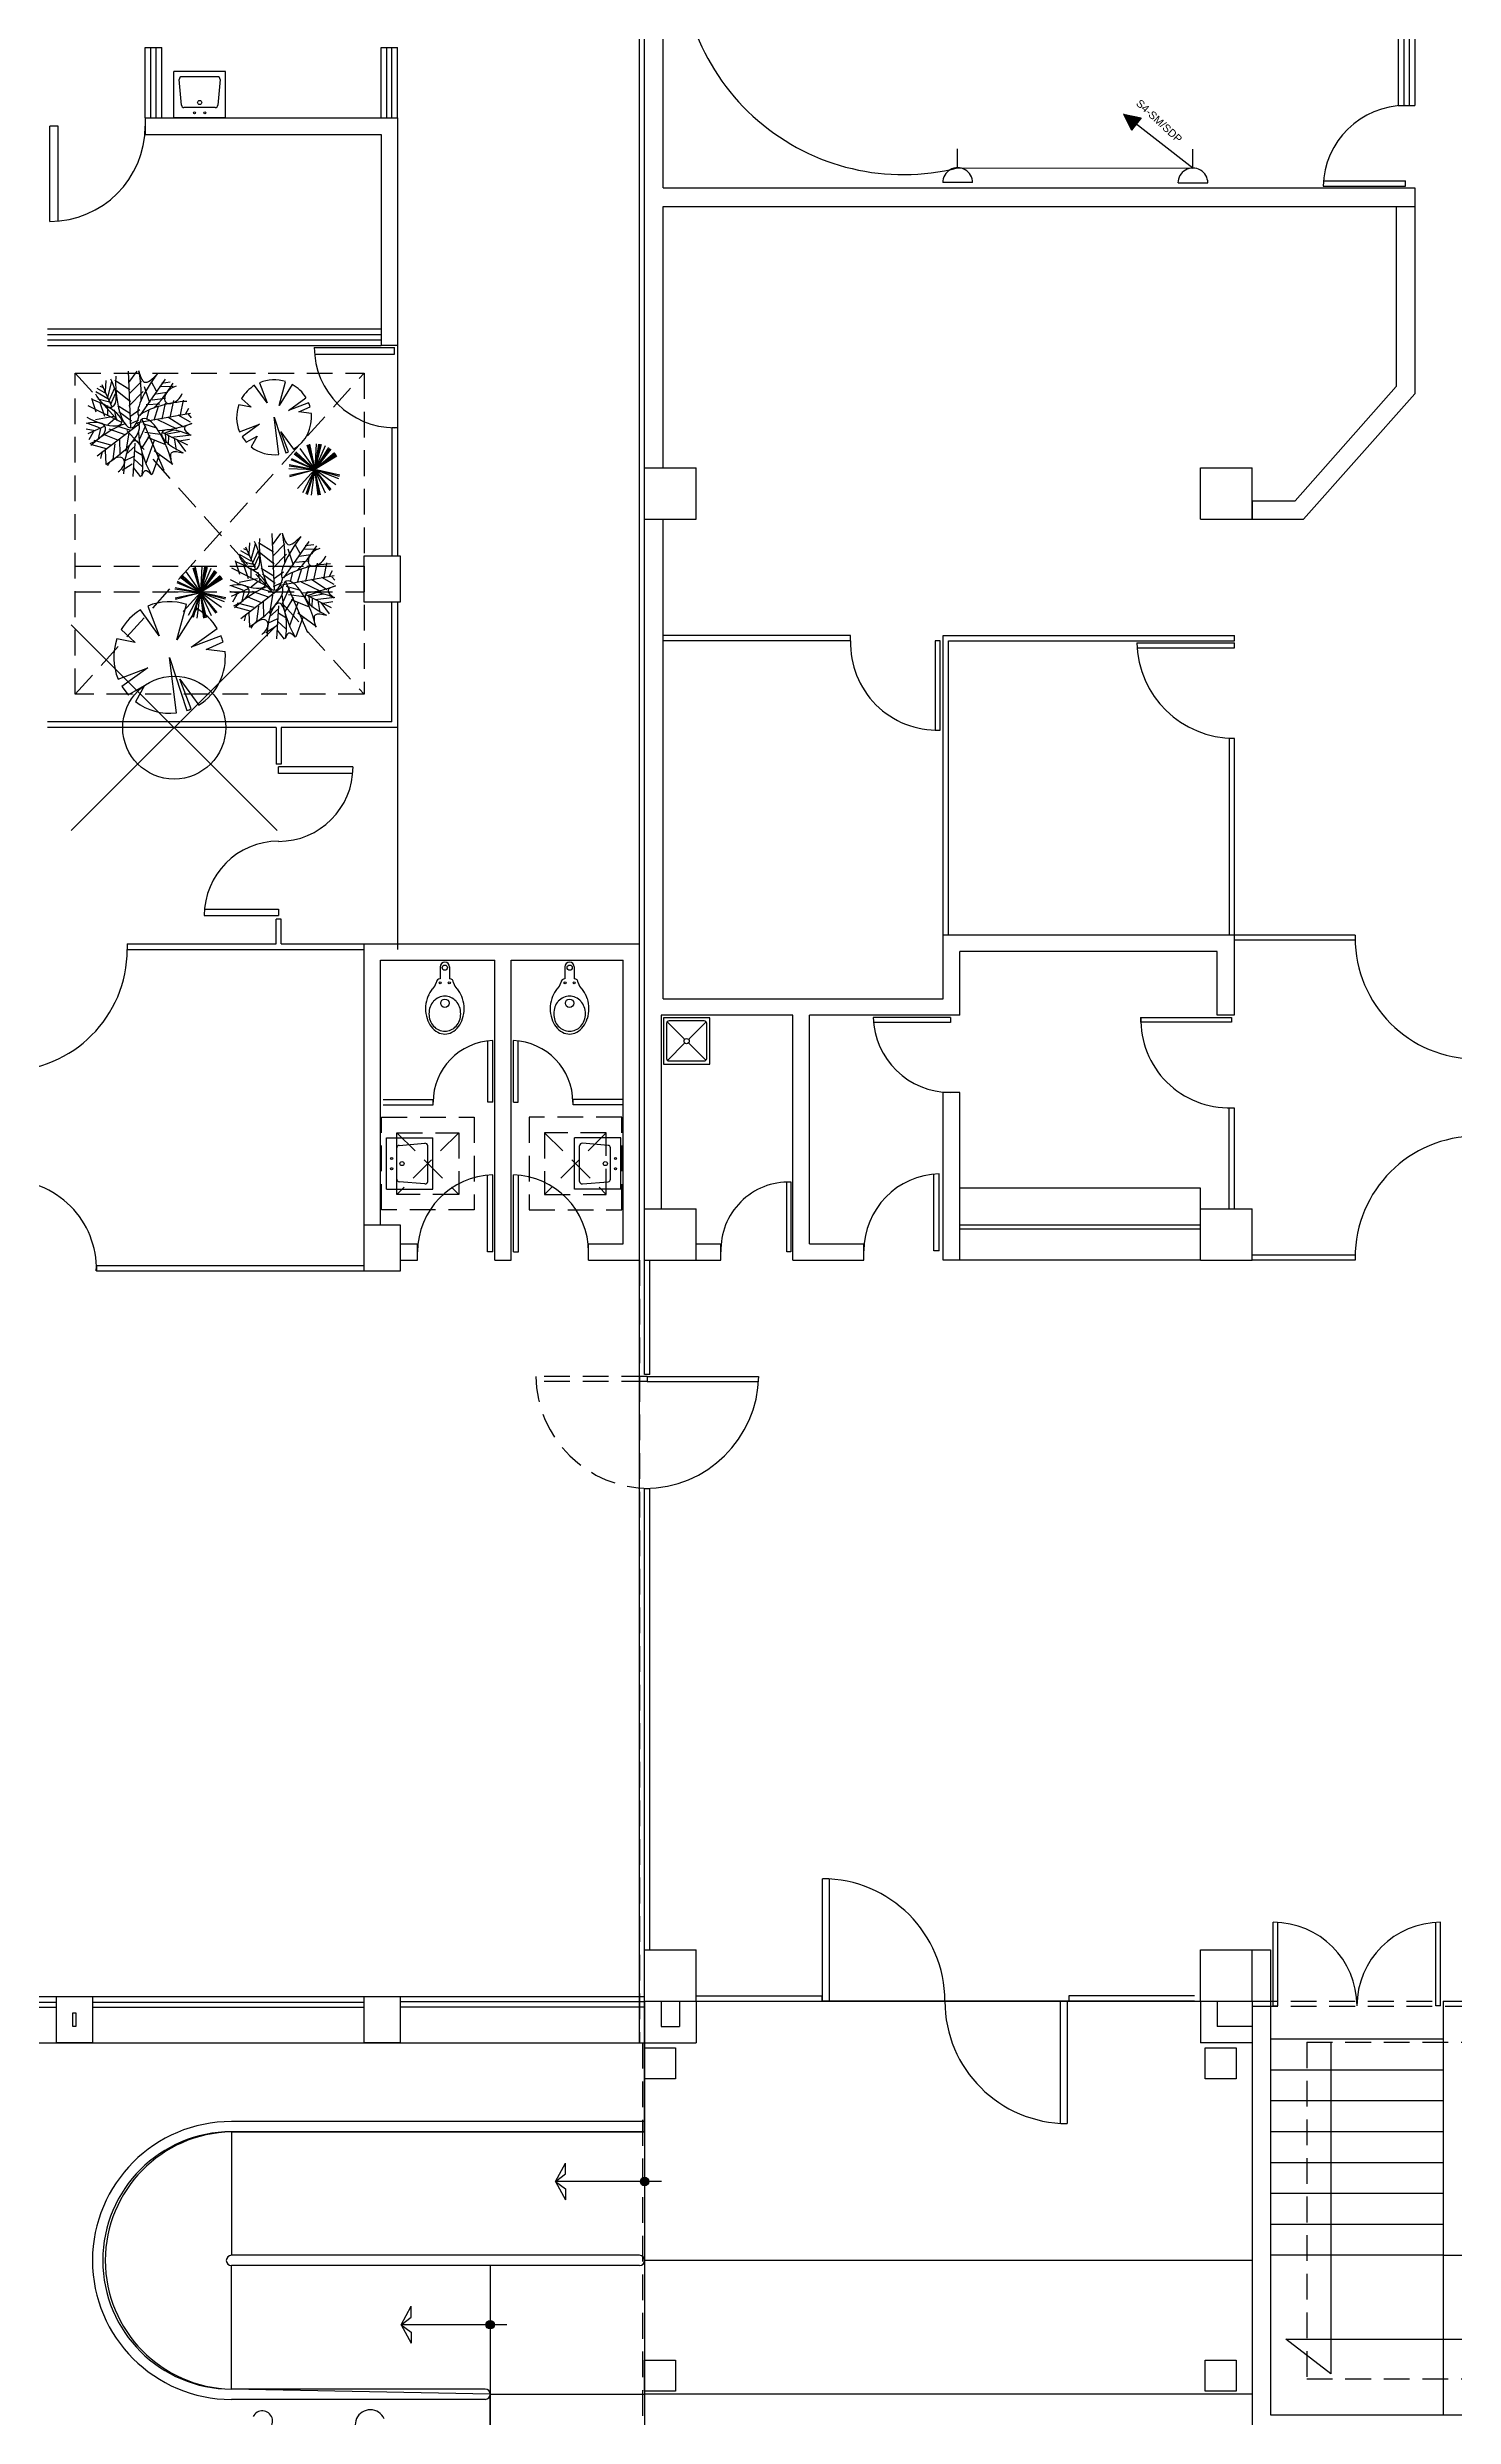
# Model space of a CAD drawing. Extents: x 0 to 130, y 0 to 88.
# Drawn here: x 75.72 to 89.37, y 12.21 to 35.23 of the extents above; entities that cross this region are included whole.
import ezdxf

# ---------------------------------------------------------------- set-up
doc = ezdxf.new("R2010")
doc.units = 0
doc.header["$MEASUREMENT"] = 0
doc.header["$PDMODE"] = 35
doc.linetypes.add('HIDDEN', pattern=[0.375, 0.25, -0.125])
doc.layers.get('0').update_dxf_attribs({"color": 2, "linetype": 'CONTINUOUS'})
for name, color, linetype in [('COL', 6, 'CONTINUOUS'), ('DOOR', 2, 'CONTINUOUS'), ('DOORS', 7, 'CONTINUOUS'), ('garden', 1, 'CONTINUOUS'), ('MUEBLES', 1, 'CONTINUOUS'), ('OEX', 15, 'CONTINUOUS'), ('PROY', 1, 'HIDDEN'), ('PUER', 2, 'CONTINUOUS'), ('PUERTAS', 2, 'CONTINUOUS'), ('SANITARIOS', 1, 'CONTINUOUS'), ('sockets', 2, 'CONTINUOUS'), ('WALLS', 5, 'CONTINUOUS'), ('wiring design', 2, 'CONTINUOUS')]:
    doc.layers.add(name, color=color, linetype=linetype)
doc.styles.add('CITB', font='arial.ttf')

msp = doc.modelspace()

# ---------------------------------------------------------------- hatches: boundary and pattern name
h = msp.add_hatch(color=253)
edge = h.paths.add_edge_path()
edge.add_arc((81.516, 14.496), 0.0412, 0, 360)
h = msp.add_hatch(color=253)
edge = h.paths.add_edge_path()
edge.add_arc((80.016, 13.104), 0.0412, 0, 360)
at = {"layer": 'wiring design'}
h = msp.add_hatch(color=2, dxfattribs=at)
h.dxf.hatch_style = 1
h.paths.add_polyline_path([(86.291, 34.489), (86.339, 34.55), (86.167, 34.586)])
h.paths.add_polyline_path([(86.291, 34.489), (86.167, 34.586), (86.244, 34.428)])

# ---------------------------------------------------------------- linework, layer by layer
at = {"color": 253, "linetype": 'HIDDEN'}
for p, q in [((75.986, 30.193), (78.791, 30.193)), ((75.986, 29.943), (78.791, 29.943)), ((78.96, 24.837), (79.86, 24.837)), ((78.96, 23.937), (78.96, 24.837)), ((79.11, 24.687), (79.71, 24.087)), ((79.71, 24.687), (79.11, 24.087)), ((79.11, 24.687), (79.71, 24.687)), ((79.11, 24.087), (79.11, 24.687)), ((79.71, 24.687), (79.71, 24.087)), ((79.86, 24.837), (79.86, 23.937)), ((81.294, 24.837), (80.394, 24.837)), ((80.394, 24.837), (80.394, 23.937)), ((80.544, 24.687), (81.144, 24.087)), ((81.144, 24.687), (80.544, 24.087)), ((81.144, 24.687), (80.544, 24.687)), ((80.544, 24.687), (80.544, 24.087)), ((81.144, 24.087), (81.144, 24.687)), ((81.294, 23.937), (81.294, 24.837)), ((79.71, 24.087), (79.11, 24.087)), ((80.544, 24.087), (81.144, 24.087)), ((79.86, 23.937), (78.96, 23.937)), ((80.394, 23.937), (81.294, 23.937)), ((81.496, 15.843), (81.496, 12.067))]:
    msp.add_line(p, q, dxfattribs=at)
at = {"color": 253}
for p, q in [((79.116, 28.623), (79.116, 26.468)), ((89.273, 15.878), (87.596, 15.878)), ((88.18, 15.848), (88.18, 12.627)), ((89.273, 15.578), (87.596, 15.578)), ((89.273, 15.278), (87.596, 15.278)), ((89.273, 14.978), (87.596, 14.978)), ((80.65, 14.496), (80.749, 14.675)), ((80.65, 14.496), (80.749, 14.569)), ((80.749, 14.569), (80.749, 14.675)), ((89.273, 14.678), (87.596, 14.678)), ((81.679, 14.496), (80.65, 14.496)), ((80.65, 14.496), (80.749, 14.317)), ((80.65, 14.496), (80.749, 14.423)), ((80.749, 14.423), (80.749, 14.317)), ((89.273, 14.378), (87.596, 14.378)), ((89.273, 14.078), (87.596, 14.078)), ((89.273, 13.778), (87.596, 13.778)), ((89.273, 13.778), (89.273, 12.228)), ((89.273, 13.778), (89.273, 12.228)), ((79.15, 13.104), (79.249, 13.283)), ((79.15, 13.104), (79.249, 13.177)), ((79.249, 13.177), (79.249, 13.283)), ((80.179, 13.104), (79.15, 13.104)), ((79.15, 13.104), (79.249, 13.031)), ((79.15, 13.104), (79.249, 12.925)), ((79.249, 13.031), (79.249, 12.925)), ((87.745, 12.964), (91.772, 12.964)), ((88.18, 12.627), (87.745, 12.964))]:
    msp.add_line(p, q, dxfattribs=at)
for centre in [(81.516, 14.496), (80.016, 13.104)]:
    msp.add_circle(centre, 0.0412, dxfattribs=at)
at = {"color": 253, "linetype": 'ByBlock'}
for centre, radius, start, end in [((77.803, 12.166), 0.1, 312.6183, 153.8151), ((78.851, 12.132), 0.145, 22.6835, 222.6277)]:
    msp.add_arc(centre, radius, start, end, dxfattribs=at)
at = {"layer": 'COL', "color": 253}
for p, q in [((81.516, 31.148), (82.016, 31.148)), ((81.516, 30.648), (81.516, 31.148)), ((82.016, 30.648), (82.016, 31.148)), ((86.916, 30.648), (86.916, 31.148)), ((86.916, 31.148), (87.416, 31.148)), ((87.416, 30.648), (87.416, 31.148)), ((81.516, 30.648), (82.016, 30.648)), ((86.916, 30.648), (87.416, 30.648)), ((78.791, 29.843), (78.791, 30.293)), ((78.791, 30.293), (79.141, 30.293)), ((79.141, 30.293), (79.141, 29.843)), ((79.141, 29.843), (78.791, 29.843)), ((81.516, 23.948), (82.016, 23.948)), ((81.516, 23.448), (81.516, 23.948)), ((82.016, 23.448), (82.016, 23.948)), ((86.916, 23.448), (86.916, 23.948)), ((86.916, 23.948), (87.416, 23.948)), ((87.416, 23.448), (87.416, 23.948)), ((78.791, 23.343), (78.791, 23.793)), ((78.791, 23.793), (79.141, 23.793)), ((79.141, 23.793), (79.141, 23.343)), ((79.141, 23.343), (78.791, 23.343)), ((81.516, 23.448), (82.016, 23.448)), ((86.916, 23.448), (87.416, 23.448)), ((81.516, 16.248), (81.516, 16.748)), ((81.516, 16.748), (82.016, 16.748)), ((81.516, 16.248), (81.516, 16.748)), ((82.016, 16.248), (82.016, 16.748)), ((86.916, 16.748), (87.416, 16.748)), ((86.916, 16.248), (86.916, 16.748)), ((87.416, 16.248), (87.416, 16.748)), ((78.791, 15.843), (78.791, 16.293)), ((78.791, 16.293), (79.141, 16.293)), ((79.141, 16.293), (79.141, 15.843)), ((81.516, 16.248), (82.016, 16.248)), ((86.916, 16.248), (87.416, 16.248)), ((79.141, 15.843), (78.791, 15.843)), ((81.516, 15.793), (81.816, 15.793)), ((81.516, 15.493), (81.516, 15.793)), ((81.816, 15.793), (81.816, 15.493)), ((86.961, 15.793), (87.261, 15.793)), ((86.961, 15.493), (86.961, 15.793)), ((87.261, 15.793), (87.261, 15.493)), ((81.816, 15.493), (81.516, 15.493)), ((87.261, 15.493), (86.961, 15.493)), ((81.516, 12.758), (81.816, 12.758)), ((81.516, 12.458), (81.516, 12.758)), ((81.816, 12.758), (81.816, 12.458)), ((86.961, 12.758), (87.261, 12.758)), ((86.961, 12.458), (86.961, 12.758)), ((87.261, 12.758), (87.261, 12.458)), ((81.816, 12.458), (81.516, 12.458)), ((87.261, 12.458), (86.961, 12.458))]:
    msp.add_line(p, q, dxfattribs=at)
at = {"layer": 'DOOR', "color": 253}
for p, q in [((81.466, 15.843), (81.466, 45.498)), ((88.836, 35.468), (88.836, 34.668)), ((88.891, 35.468), (88.891, 34.668)), ((88.941, 35.468), (88.941, 34.668)), ((88.996, 35.468), (88.996, 34.668)), ((76.666, 35.233), (76.826, 35.233)), ((76.666, 34.548), (76.666, 35.233)), ((76.721, 34.548), (76.721, 35.233)), ((76.771, 34.548), (76.771, 35.233)), ((76.826, 34.548), (76.826, 35.233)), ((78.956, 35.233), (79.116, 35.233)), ((78.956, 34.548), (78.956, 35.233)), ((79.011, 34.548), (79.011, 35.233)), ((79.061, 34.548), (79.061, 35.233)), ((79.116, 34.548), (79.116, 35.233)), ((88.836, 34.668), (88.996, 34.668)), ((88.106, 33.886), (88.906, 33.886)), ((88.108, 33.936), (88.906, 33.936)), ((88.906, 33.886), (88.906, 33.936)), ((75.716, 32.498), (78.956, 32.498)), ((75.716, 32.443), (78.956, 32.443)), ((75.716, 32.393), (78.956, 32.393)), ((75.716, 32.338), (78.956, 32.338)), ((79.061, 31.538), (79.061, 30.293)), ((79.116, 31.538), (79.061, 31.538)), ((79.116, 31.538), (79.116, 30.293)), ((79.061, 28.678), (79.061, 29.843)), ((79.116, 29.843), (79.116, 28.623)), ((83.516, 29.518), (81.696, 29.518)), ((83.516, 29.468), (83.516, 29.518)), ((84.416, 26.608), (84.416, 29.518)), ((84.416, 29.518), (87.246, 29.518)), ((87.246, 29.468), (87.246, 29.518)), ((83.516, 29.468), (81.696, 29.468)), ((84.466, 29.468), (87.246, 29.468)), ((84.466, 26.608), (84.466, 29.468)), ((86.296, 29.448), (87.246, 29.448)), ((86.298, 29.398), (87.246, 29.398)), ((87.246, 29.398), (87.246, 29.448)), ((79.061, 28.678), (75.716, 28.678)), ((77.936, 28.623), (75.716, 28.623)), ((77.936, 28.623), (77.936, 28.268)), ((79.116, 28.623), (77.986, 28.623)), ((77.986, 28.623), (77.986, 28.268)), ((87.246, 28.518), (87.196, 28.518)), ((87.196, 26.608), (87.196, 28.518)), ((87.246, 26.608), (87.246, 28.518)), ((77.986, 28.268), (77.936, 28.268)), ((77.986, 26.763), (77.936, 26.763)), ((77.936, 26.523), (77.936, 26.763)), ((77.986, 26.523), (77.986, 26.763)), ((76.491, 26.523), (77.936, 26.523)), ((76.491, 26.523), (76.491, 26.468)), ((77.986, 26.523), (78.791, 26.523)), ((88.416, 26.608), (87.246, 26.608)), ((88.416, 26.558), (87.246, 26.558)), ((88.416, 26.608), (88.416, 26.558)), ((76.491, 26.468), (78.791, 26.468)), ((84.486, 25.808), (83.736, 25.808)), ((84.486, 25.808), (84.486, 25.758)), ((79.992, 24.983), (79.992, 25.579)), ((80.041, 24.983), (80.041, 25.583)), ((80.241, 24.983), (80.241, 25.583)), ((80.289, 24.983), (80.289, 25.579)), ((84.486, 25.758), (83.739, 25.758)), ((78.976, 25.008), (79.461, 25.008)), ((78.976, 24.958), (79.461, 24.958)), ((79.461, 24.958), (79.461, 25.008)), ((80.041, 24.983), (79.992, 24.983)), ((80.241, 24.983), (80.289, 24.983)), ((81.306, 25.008), (80.821, 25.008)), ((80.821, 24.958), (80.821, 25.008)), ((81.306, 24.958), (80.821, 24.958)), ((87.191, 24.928), (87.241, 24.928)), ((87.191, 24.928), (87.191, 23.948)), ((87.241, 24.928), (87.241, 23.948)), ((79.991, 23.528), (79.991, 24.275)), ((80.041, 23.528), (80.041, 24.278)), ((80.241, 23.528), (80.241, 24.278)), ((80.241, 23.528), (80.241, 24.278)), ((80.291, 23.528), (80.291, 24.275)), ((80.291, 23.528), (80.291, 24.275)), ((84.326, 23.538), (84.326, 24.285)), ((84.376, 23.538), (84.376, 24.288)), ((86.916, 23.788), (84.576, 23.788)), ((86.916, 23.748), (84.576, 23.748)), ((80.041, 23.528), (79.991, 23.528)), ((80.241, 23.528), (80.291, 23.528)), ((80.241, 23.528), (80.291, 23.528)), ((84.376, 23.538), (84.326, 23.538)), ((88.416, 23.498), (87.416, 23.498)), ((88.416, 23.498), (88.416, 23.448)), ((76.191, 23.398), (78.791, 23.398)), ((76.191, 23.398), (76.191, 23.343)), ((78.791, 23.343), (76.191, 23.343)), ((81.516, 22.338), (81.516, 23.448)), ((81.566, 22.338), (81.566, 23.448)), ((81.566, 22.338), (81.566, 23.448)), ((88.416, 23.448), (87.416, 23.448)), ((81.516, 22.338), (81.516, 23.07)), ((81.516, 22.338), (81.516, 23.058)), ((81.566, 22.338), (81.566, 23.07)), ((81.566, 22.338), (81.566, 23.07)), ((81.566, 22.338), (81.516, 22.338)), ((81.541, 22.318), (82.623, 22.318)), ((81.541, 22.318), (81.541, 22.268)), ((81.541, 22.268), (82.621, 22.268)), ((81.516, 17.148), (81.516, 21.231)), ((81.516, 19.018), (81.516, 21.231)), ((81.516, 17.148), (81.516, 21.231)), ((81.516, 21.231), (81.566, 21.231)), ((81.516, 16.748), (81.516, 21.219)), ((81.516, 16.748), (81.516, 21.219)), ((81.566, 17.148), (81.566, 21.231)), ((81.566, 19.018), (81.566, 21.231)), ((81.566, 17.148), (81.566, 21.231)), ((81.566, 16.748), (81.566, 21.219)), ((81.566, 16.748), (81.566, 21.219)), ((83.243, 16.248), (83.243, 17.437)), ((83.31, 16.248), (83.31, 17.437)), ((73.141, 16.293), (75.803, 16.293)), ((73.141, 16.238), (75.803, 16.238)), ((73.141, 16.188), (75.803, 16.188)), ((76.153, 16.293), (78.791, 16.293)), ((76.153, 16.238), (78.791, 16.238)), ((76.153, 16.188), (78.791, 16.188)), ((79.141, 16.293), (81.516, 16.293)), ((79.141, 16.243), (81.516, 16.243)), ((79.141, 16.193), (81.516, 16.193)), ((81.516, 14.978), (81.516, 16.248)), ((81.516, 16.248), (87.416, 16.248)), ((82.016, 16.298), (83.236, 16.298)), ((82.016, 16.248), (83.236, 16.248)), ((83.236, 16.298), (83.236, 16.248)), ((85.636, 16.248), (83.236, 16.248)), ((83.243, 16.248), (83.31, 16.248)), ((83.243, 16.248), (83.31, 16.248)), ((83.31, 16.248), (83.243, 16.248)), ((85.553, 16.248), (85.553, 15.06)), ((85.621, 16.248), (85.553, 16.248)), ((85.621, 16.248), (85.621, 15.06)), ((85.636, 16.298), (85.636, 16.248)), ((86.856, 16.298), (85.636, 16.298)), ((86.856, 16.248), (85.636, 16.248)), ((87.416, 16.248), (87.416, 12.048)), ((57.966, 15.843), (81.466, 15.843)), ((73.141, 15.843), (75.803, 15.843)), ((76.153, 15.843), (78.791, 15.843)), ((79.141, 15.843), (81.516, 15.843)), ((81.516, 15.843), (81.516, 10.078)), ((81.516, 15.078), (77.503, 15.078)), ((81.516, 14.978), (77.503, 14.978)), ((77.503, 14.978), (81.496, 14.978)), ((81.496, 14.978), (81.516, 14.978)), ((81.466, 13.778), (77.503, 13.778)), ((81.466, 13.678), (77.503, 13.678)), ((80.016, 13.678), (80.016, 10.078)), ((79.966, 12.478), (77.503, 12.478)), ((80.016, 12.428), (77.503, 12.478)), ((79.966, 12.378), (77.503, 12.378)), ((80.016, 12.428), (81.516, 12.428)), ((80.016, 10.078), (80.016, 12.428))]:
    msp.add_line(p, q, dxfattribs=at)
at = {"layer": 'DOOR', "color": 253, "linetype": 'HIDDEN'}
for p, q in [((81.541, 22.318), (80.458, 22.318)), ((81.541, 22.268), (80.46, 22.268))]:
    msp.add_line(p, q, dxfattribs=at)
at = {"layer": 'DOOR', "color": 253}
for centre, radius, start, end in [((88.906, 33.868), 0.8, 90, 178.7415), ((87.246, 29.468), 0.95, 181.2063, 270), ((89.596, 26.583), 1.18, 180, 270), ((75.311, 26.468), 1.18, 270, 0), ((84.486, 25.828), 0.75, 181.5281, 270), ((80.06, 24.983), 0.599, 91.8486, 180), ((80.221, 24.983), 0.599, 0, 88.1514), ((89.596, 23.473), 1.18, 90, 180), ((80.061, 23.528), 0.75, 91.5281, 180), ((80.221, 23.528), 0.75, 0, 88.4719), ((80.221, 23.528), 0.75, 0, 88.4719), ((84.396, 23.538), 0.75, 91.5281, 180), ((81.516, 22.338), 1.108, 270, 358.9656), ((83.243, 16.248), 1.189, 0, 90), ((85.621, 16.248), 1.189, 180, 270), ((77.503, 13.728), 1.35, 90, 270), ((77.503, 13.728), 1.25, 90, 270), ((77.528, 13.728), 1.25, 91.1401, 268.8599), ((77.503, 13.728), 0.05, 90, 270), ((81.466, 13.728), 0.05, 270, 90), ((79.966, 12.428), 0.05, 270, 90)]:
    msp.add_arc(centre, radius, start, end, dxfattribs=at)
at = {"layer": 'DOOR', "color": 253, "linetype": 'HIDDEN'}
msp.add_arc((81.566, 22.338), 1.108, 181.0344, 270, dxfattribs=at)
at = {"layer": 'DOORS', "color": 253}
msp.add_line((79.116, 32.338), (79.116, 31.538), dxfattribs=at)
msp.add_point((76.947, 28.623), dxfattribs=at)
at = {"layer": 'garden', "color": 253}
for p, q in [((76.527, 31.536), (76.502, 32.087)), ((76.507, 31.978), (76.587, 32.087)), ((76.618, 31.656), (76.862, 32.01)), ((76.188, 31.689), (76.147, 31.821)), ((76.301, 31.818), (76.186, 31.885)), ((76.289, 31.866), (76.2, 31.919)), ((76.333, 31.784), (76.205, 31.816)), ((76.274, 31.648), (76.228, 31.781)), ((76.263, 31.924), (76.229, 31.938)), ((76.342, 31.744), (76.248, 31.955)), ((76.28, 31.89), (76.287, 31.998)), ((76.301, 31.835), (76.342, 31.986)), ((76.313, 31.796), (76.371, 31.924)), ((76.33, 31.768), (76.378, 31.871)), ((76.516, 31.907), (76.371, 31.997)), ((76.524, 31.79), (76.379, 31.902)), ((76.507, 31.746), (76.644, 31.888)), ((76.51, 31.866), (76.628, 31.986)), ((76.71, 31.779), (76.66, 31.934)), ((76.774, 31.893), (76.726, 31.982)), ((76.732, 31.808), (76.862, 31.824)), ((76.767, 31.868), (76.878, 31.884)), ((76.805, 31.937), (76.938, 31.941)), ((76.824, 31.972), (76.907, 31.982)), ((76.831, 31.621), (76.862, 31.776)), ((76.907, 31.637), (76.945, 31.801)), ((77.008, 31.662), (77.037, 31.805)), ((77.602, 31.821), (77.693, 31.738)), ((77.85, 31.78), (77.727, 31.949)), ((77.776, 31.974), (77.85, 31.78)), ((77.965, 31.755), (78.029, 31.985)), ((78.093, 31.957), (77.965, 31.755)), ((78.058, 31.706), (78.227, 31.829)), ((78.252, 31.78), (78.058, 31.706)), ((76.222, 31.537), (76.107, 31.578)), ((76.273, 31.552), (76.107, 31.477)), ((76.437, 31.587), (76.111, 31.75)), ((76.361, 31.648), (76.183, 31.613)), ((76.593, 31.564), (76.2, 31.261)), ((76.301, 31.652), (76.301, 31.753)), ((76.371, 31.624), (76.301, 31.566)), ((76.39, 31.609), (76.366, 31.712)), ((76.527, 31.51), (76.39, 31.552)), ((76.521, 31.673), (76.398, 31.749)), ((76.532, 31.602), (76.409, 31.692)), ((76.516, 31.648), (76.614, 31.716)), ((76.518, 31.574), (76.603, 31.615)), ((76.593, 31.589), (77.106, 31.678)), ((76.667, 31.556), (76.606, 31.419)), ((76.634, 31.62), (76.846, 31.125)), ((76.642, 31.578), (76.775, 31.536)), ((76.675, 31.763), (76.809, 31.77)), ((76.682, 31.618), (76.704, 31.713)), ((76.751, 31.612), (76.793, 31.748)), ((76.786, 31.618), (76.973, 31.526)), ((76.885, 31.643), (77.037, 31.545)), ((76.983, 31.662), (77.103, 31.596)), ((77.056, 31.669), (77.09, 31.729)), ((77.084, 31.669), (77.113, 31.634)), ((77.693, 31.738), (77.575, 31.761)), ((77.582, 31.498), (77.776, 31.572)), ((77.776, 31.572), (77.607, 31.45)), ((77.917, 31.639), (78.03, 31.294)), ((77.962, 31.279), (77.917, 31.639)), ((78.156, 31.691), (78.266, 31.742)), ((78.279, 31.677), (78.156, 31.691)), ((76.179, 31.506), (76.092, 31.525)), ((76.161, 31.494), (76.119, 31.42)), ((76.289, 31.333), (76.146, 31.371)), ((76.33, 31.368), (76.169, 31.412)), ((76.232, 31.53), (76.21, 31.429)), ((76.4, 31.416), (76.27, 31.469)), ((76.276, 31.317), (76.283, 31.185)), ((76.47, 31.469), (76.314, 31.523)), ((76.371, 31.381), (76.352, 31.232)), ((76.416, 31.434), (76.419, 31.27)), ((76.508, 31.488), (76.476, 31.311)), ((76.565, 31.356), (76.482, 31.281)), ((76.566, 31.386), (76.544, 31.065)), ((76.567, 31.313), (76.635, 31.27)), ((76.71, 31.466), (76.625, 31.331)), ((76.663, 31.496), (76.814, 31.476)), ((76.753, 31.415), (76.672, 31.191)), ((76.689, 31.445), (76.864, 31.374)), ((76.753, 31.316), (76.934, 31.185)), ((76.828, 31.496), (77.075, 31.37)), ((76.848, 31.485), (76.939, 31.518)), ((76.86, 31.482), (76.867, 31.391)), ((76.861, 31.474), (77.003, 31.5)), ((76.891, 31.463), (76.89, 31.371)), ((76.92, 31.447), (77.112, 31.469)), ((76.946, 31.436), (76.966, 31.321)), ((76.975, 31.418), (77.057, 31.308)), ((76.994, 31.41), (77.094, 31.427)), ((77.607, 31.45), (77.647, 31.396)), ((77.647, 31.396), (77.754, 31.457)), ((77.754, 31.457), (77.695, 31.351)), ((78.058, 31.304), (77.984, 31.498)), ((77.984, 31.498), (78.107, 31.329)), ((78.168, 31.337), (78.312, 31.131)), ((78.236, 31.371), (78.312, 31.131)), ((78.249, 31.374), (78.312, 31.131)), ((78.261, 31.377), (78.312, 31.131)), ((78.325, 31.382), (78.312, 31.131)), ((78.35, 31.379), (78.312, 31.131)), ((78.363, 31.377), (78.312, 31.131)), ((78.376, 31.374), (78.312, 31.131)), ((78.412, 31.362), (78.312, 31.131)), ((78.446, 31.344), (78.312, 31.131)), ((78.457, 31.337), (78.312, 31.131)), ((78.467, 31.329), (78.312, 31.131)), ((76.248, 31.305), (76.232, 31.238)), ((76.54, 31.183), (76.443, 31.122)), ((76.554, 31.257), (76.46, 31.212)), ((76.549, 31.151), (76.619, 31.061)), ((76.557, 31.231), (76.636, 31.161)), ((76.8, 31.273), (76.734, 31.082)), ((78.061, 31.141), (78.312, 31.131)), ((78.063, 31.166), (78.312, 31.131)), ((78.065, 31.179), (78.312, 31.131)), ((78.067, 31.077), (78.312, 31.131)), ((78.07, 31.065), (78.312, 31.131)), ((78.08, 31.228), (78.312, 31.131)), ((78.086, 31.24), (78.312, 31.131)), ((78.112, 31.283), (78.312, 31.131)), ((78.12, 31.293), (78.312, 31.131)), ((78.129, 31.303), (78.312, 31.131)), ((78.143, 30.946), (78.312, 31.131)), ((78.195, 30.909), (78.312, 31.131)), ((78.23, 30.894), (78.312, 31.131)), ((78.242, 30.89), (78.312, 31.131)), ((78.28, 30.882), (78.312, 31.131)), ((78.504, 31.293), (78.312, 31.131)), ((78.512, 31.283), (78.312, 31.131)), ((78.519, 31.273), (78.312, 31.131)), ((78.526, 31.262), (78.312, 31.131)), ((78.357, 30.884), (78.312, 31.131)), ((78.344, 30.882), (78.312, 31.131)), ((78.516, 30.984), (78.312, 31.131)), ((78.472, 30.937), (78.312, 31.131)), ((78.462, 30.929), (78.312, 31.131)), ((78.418, 30.903), (78.312, 31.131)), ((78.369, 30.887), (78.312, 31.131)), ((78.557, 31.077), (78.312, 31.131)), ((78.554, 31.065), (78.312, 31.131)), ((78.546, 31.04), (78.312, 31.131)), ((77.675, 30.312), (77.682, 30.42)), ((77.696, 30.257), (77.737, 30.408)), ((77.911, 30.329), (77.766, 30.419)), ((77.922, 29.958), (77.897, 30.509)), ((77.902, 30.4), (77.982, 30.509)), ((77.905, 30.288), (78.023, 30.408)), ((78.013, 30.078), (78.257, 30.432)), ((78.169, 30.315), (78.121, 30.404)), ((78.219, 30.394), (78.302, 30.404)), ((77.127, 30.177), (77.203, 29.937)), ((77.139, 30.18), (77.203, 29.937)), ((77.152, 30.183), (77.203, 29.937)), ((77.216, 30.188), (77.203, 29.937)), ((77.241, 30.185), (77.203, 29.937)), ((77.254, 30.183), (77.203, 29.937)), ((77.266, 30.18), (77.203, 29.937)), ((77.303, 30.168), (77.203, 29.937)), ((77.832, 30.009), (77.506, 30.172)), ((77.583, 30.111), (77.542, 30.243)), ((77.696, 30.24), (77.581, 30.307)), ((77.684, 30.288), (77.595, 30.341)), ((77.728, 30.206), (77.6, 30.238)), ((77.669, 30.07), (77.623, 30.203)), ((77.658, 30.346), (77.624, 30.36)), ((77.737, 30.165), (77.643, 30.377)), ((77.696, 30.074), (77.696, 30.175)), ((77.708, 30.218), (77.766, 30.346)), ((77.725, 30.19), (77.773, 30.293)), ((77.919, 30.212), (77.774, 30.324)), ((77.916, 30.094), (77.793, 30.171)), ((77.902, 30.168), (78.039, 30.31)), ((78.105, 30.201), (78.055, 30.356)), ((78.07, 30.185), (78.203, 30.192)), ((78.127, 30.23), (78.257, 30.245)), ((78.146, 30.033), (78.188, 30.169)), ((78.162, 30.29), (78.273, 30.306)), ((78.2, 30.359), (78.333, 30.362)), ((78.226, 30.043), (78.257, 30.198)), ((78.302, 30.059), (78.34, 30.223)), ((78.403, 30.084), (78.431, 30.226)), ((76.952, 29.947), (77.203, 29.937)), ((76.954, 29.972), (77.203, 29.937)), ((76.956, 29.985), (77.203, 29.937)), ((76.958, 29.883), (77.203, 29.937)), ((76.961, 29.87), (77.203, 29.937)), ((76.971, 30.034), (77.203, 29.937)), ((76.976, 30.046), (77.203, 29.937)), ((77.003, 30.089), (77.203, 29.937)), ((77.011, 30.099), (77.203, 29.937)), ((77.02, 30.109), (77.203, 29.937)), ((77.033, 29.752), (77.203, 29.937)), ((77.058, 30.143), (77.203, 29.937)), ((77.086, 29.715), (77.203, 29.937)), ((77.121, 29.7), (77.203, 29.937)), ((77.133, 29.696), (77.203, 29.937)), ((77.171, 29.688), (77.203, 29.937)), ((77.337, 30.15), (77.203, 29.937)), ((77.347, 30.143), (77.203, 29.937)), ((77.358, 30.135), (77.203, 29.937)), ((77.395, 30.099), (77.203, 29.937)), ((77.403, 30.089), (77.203, 29.937)), ((77.41, 30.079), (77.203, 29.937)), ((77.417, 30.068), (77.203, 29.937)), ((77.448, 29.883), (77.203, 29.937)), ((77.445, 29.87), (77.203, 29.937)), ((77.437, 29.846), (77.203, 29.937)), ((77.406, 29.79), (77.203, 29.937)), ((77.363, 29.743), (77.203, 29.937)), ((77.353, 29.735), (77.203, 29.937)), ((77.309, 29.709), (77.203, 29.937)), ((77.248, 29.69), (77.203, 29.937)), ((77.235, 29.688), (77.203, 29.937)), ((77.26, 29.692), (77.203, 29.937)), ((77.574, 29.928), (77.487, 29.947)), ((77.617, 29.959), (77.501, 30)), ((77.667, 29.973), (77.501, 29.899)), ((77.756, 30.07), (77.577, 30.035)), ((77.988, 29.986), (77.595, 29.682)), ((77.627, 29.952), (77.605, 29.851)), ((77.766, 30.045), (77.696, 29.988)), ((77.864, 29.891), (77.709, 29.945)), ((77.785, 30.031), (77.761, 30.134)), ((77.921, 29.932), (77.785, 29.973)), ((77.927, 30.023), (77.804, 30.113)), ((77.911, 30.07), (78.009, 30.138)), ((77.913, 29.996), (77.998, 30.037)), ((77.988, 30.011), (78.501, 30.1)), ((78.062, 29.978), (78.001, 29.841)), ((78.029, 30.042), (78.241, 29.547)), ((78.036, 29.999), (78.169, 29.958)), ((78.077, 30.04), (78.099, 30.135)), ((78.181, 30.04), (78.368, 29.948)), ((78.242, 29.907), (78.334, 29.94)), ((78.279, 30.065), (78.431, 29.967)), ((78.378, 30.084), (78.498, 30.018)), ((78.451, 30.09), (78.485, 30.151)), ((78.479, 30.09), (78.508, 30.056)), ((76.802, 29.515), (76.619, 29.767)), ((76.692, 29.805), (76.802, 29.515)), ((76.973, 29.478), (77.068, 29.821)), ((77.164, 29.779), (76.973, 29.478)), ((77.556, 29.916), (77.514, 29.841)), ((77.684, 29.755), (77.541, 29.793)), ((77.725, 29.79), (77.563, 29.834)), ((77.643, 29.727), (77.627, 29.66)), ((77.795, 29.837), (77.665, 29.891)), ((77.671, 29.739), (77.678, 29.606)), ((77.766, 29.803), (77.747, 29.654)), ((77.811, 29.856), (77.814, 29.692)), ((77.902, 29.91), (77.871, 29.733)), ((77.96, 29.778), (77.877, 29.702)), ((77.961, 29.808), (77.939, 29.487)), ((77.962, 29.735), (78.03, 29.692)), ((78.105, 29.888), (78.02, 29.753)), ((78.058, 29.918), (78.208, 29.897)), ((78.148, 29.837), (78.067, 29.613)), ((78.084, 29.867), (78.259, 29.796)), ((78.148, 29.738), (78.329, 29.606)), ((78.223, 29.918), (78.47, 29.792)), ((78.255, 29.904), (78.262, 29.812)), ((78.256, 29.896), (78.397, 29.922)), ((78.286, 29.885), (78.285, 29.793)), ((78.315, 29.868), (78.507, 29.89)), ((78.341, 29.858), (78.36, 29.742)), ((78.37, 29.84), (78.452, 29.73)), ((78.389, 29.832), (78.489, 29.849)), ((76.569, 29.452), (76.391, 29.487)), ((76.433, 29.576), (76.569, 29.452)), ((77.112, 29.405), (77.365, 29.588)), ((77.402, 29.515), (77.112, 29.405)), ((77.935, 29.605), (77.837, 29.544)), ((77.949, 29.679), (77.854, 29.634)), ((77.944, 29.573), (78.014, 29.483)), ((77.952, 29.653), (78.031, 29.583)), ((78.195, 29.695), (78.129, 29.504)), ((76.902, 29.305), (77.071, 28.79)), ((76.969, 28.767), (76.902, 29.305)), ((77.258, 29.382), (77.422, 29.458)), ((77.441, 29.361), (77.258, 29.382)), ((76.402, 29.095), (76.692, 29.205)), ((76.692, 29.205), (76.44, 29.022)), ((76.44, 29.022), (76.499, 28.942)), ((76.499, 28.942), (76.659, 29.033)), ((76.659, 29.033), (76.571, 28.875)), ((77.002, 29.095), (77.185, 28.842)), ((77.112, 28.805), (77.002, 29.095))]:
    msp.add_line(p, q, dxfattribs=at)
for centre, radius, start, end in [((77.917, 31.639), 0.364, 72.1305, 112.795), ((77.917, 31.639), 0.364, 121.4272, 149.9761), ((77.917, 31.639), 0.364, 31.4272, 61.0623), ((77.917, 31.639), 0.364, 16.4031, 22.795), ((77.917, 31.639), 0.364, 160.4031, 202.795), ((77.917, 31.639), 0.364, 301.4272, 5.9761), ((77.917, 31.639), 0.364, 232.4031, 277.0623), ((77.917, 31.639), 0.364, 288.1305, 292.795), ((76.902, 29.305), 0.542, 121.4272, 149.9761), ((76.902, 29.305), 0.542, 72.1305, 112.795), ((76.902, 29.305), 0.542, 31.4272, 61.0623), ((76.902, 29.305), 0.542, 160.4031, 202.795), ((76.902, 29.305), 0.542, 16.4031, 22.795), ((76.902, 29.305), 0.542, 301.4272, 5.9761), ((76.902, 29.305), 0.542, 232.4031, 277.0623), ((76.902, 29.305), 0.542, 288.1305, 292.795)]:
    msp.add_arc(centre, radius, start, end, dxfattribs=at)
for centre, major_axis, ratio, start_param, end_param in [((76.26, 31.932), (0.086, -0.191), 0.469817, 4.846328, 8.054162), ((76.503, 31.917), (-0.024, 0.381), 0.320829, 1.228424, 3.936298), ((76.811, 31.944), (0.205, 0.292), 0.25382, 1.350687, 3.121599), ((76.503, 31.917), (-0.024, 0.381), 0.320829, 4.397238, 5.164209), ((76.184, 31.699), (0.254, -0.116), 0.330284, 4.516905, 8.135419), ((76.927, 31.652), (-0.365, -0.073), 0.330284, 4.241433, 5.724593), ((76.811, 31.944), (0.205, 0.292), 0.25382, 4.080436, 4.976195), ((76.941, 31.857), (0.0775, 0.0704), 0.60646, 0.765753, 5.470333), ((76.082, 31.471), (0.196, 0.074), 0.469817, 4.785416, 7.621914), ((76.303, 31.344), (-0.297, -0.225), 0.330284, 3.883229, 5.033312), ((76.303, 31.344), (-0.297, -0.225), 0.330284, 1.255139, 3.363916), ((76.771, 31.275), (-0.128, 0.35), 0.330284, 4.315845, 6.774092), ((76.927, 31.652), (-0.365, -0.073), 0.330284, 7.410065, 8.337358), ((76.549, 31.133), (0.022, 0.278), 0.330284, 4.497596, 8.039137), ((76.771, 31.275), (-0.128, 0.35), 0.330284, 7.067853, 8.32102), ((77.08, 31.374), (0.254, -0.116), 0.330284, 1.621135, 4.676377), ((76.375, 31.166), (0.0775, 0.0704), 0.60646, 4.536817, 8.410965), ((77.655, 30.354), (0.086, -0.191), 0.469817, 4.846328, 8.054162), ((77.898, 30.339), (-0.024, 0.381), 0.320829, 1.228424, 3.936298), ((78.206, 30.365), (0.205, 0.292), 0.25382, 1.350687, 3.121599), ((77.898, 30.339), (-0.024, 0.381), 0.320829, 4.397238, 5.164209), ((78.206, 30.365), (0.205, 0.292), 0.25382, 4.080436, 4.976195), ((77.579, 30.121), (0.254, -0.116), 0.330284, 4.516905, 8.135419), ((78.322, 30.073), (-0.365, -0.073), 0.330284, 4.241433, 5.724593), ((78.336, 30.279), (0.0775, 0.0704), 0.60646, 0.765753, 5.470333), ((77.477, 29.893), (0.196, 0.074), 0.469817, 4.785416, 7.621914), ((77.698, 29.766), (-0.297, -0.225), 0.330284, 3.883229, 5.033312), ((77.698, 29.766), (-0.297, -0.225), 0.330284, 1.255139, 3.363916), ((78.166, 29.697), (-0.128, 0.35), 0.330284, 4.315845, 6.774092), ((78.322, 30.073), (-0.365, -0.073), 0.330284, 7.410065, 8.337358), ((78.474, 29.796), (0.254, -0.116), 0.330284, 1.621135, 4.676377), ((77.943, 29.555), (0.022, 0.278), 0.330284, 4.497596, 8.039137), ((78.166, 29.697), (-0.128, 0.35), 0.330284, 7.067853, 8.32102), ((77.77, 29.588), (0.0775, 0.0704), 0.60646, 4.536817, 8.410965)]:
    msp.add_ellipse(centre, major_axis=major_axis, ratio=ratio, start_param=start_param, end_param=end_param, dxfattribs=at)
for points in [[(76.602, 32.09), (76.657, 31.981), (76.783, 32.058)], [(77.118, 31.579), (77.046, 31.537), (77.105, 31.464)], [(76.927, 31.179), (76.925, 31.298), (77.032, 31.294)], [(76.634, 31.066), (76.665, 31.122), (76.726, 31.08)], [(77.997, 30.512), (78.052, 30.403), (78.178, 30.48)], [(78.513, 30.001), (78.441, 29.958), (78.5, 29.886)], [(78.322, 29.601), (78.32, 29.72), (78.427, 29.716)], [(78.029, 29.488), (78.06, 29.544), (78.121, 29.502)]]:
    msp.add_spline(points, degree=3, dxfattribs=at)
at = {"layer": 'MUEBLES', "color": 253}
for p, q in [((86.916, 24.148), (84.576, 24.148)), ((86.916, 23.948), (86.916, 24.148)), ((86.916, 23.448), (84.576, 23.448)), ((87.622, 16.201), (87.622, 17.014)), ((87.667, 16.201), (87.667, 17.014)), ((89.201, 16.201), (89.201, 17.014)), ((89.247, 16.201), (89.247, 17.014)), ((87.622, 16.201), (87.667, 16.201)), ((87.622, 16.201), (87.667, 16.201)), ((89.247, 16.201), (89.201, 16.201)), ((89.247, 16.201), (89.201, 16.201))]:
    msp.add_line(p, q, dxfattribs=at)
for centre, start, end in [((87.622, 16.201), 0, 90), ((89.247, 16.201), 90, 180)]:
    msp.add_arc(centre, 0.813, start, end, dxfattribs=at)
at = {"layer": 'OEX', "color": 253}
for p, q in [((77.503, 14.978), (77.503, 13.778)), ((77.503, 12.478), (77.503, 13.678)), ((87.416, 13.728), (81.516, 13.728)), ((87.416, 12.428), (81.516, 12.428))]:
    msp.add_line(p, q, dxfattribs=at)
at = {"layer": 'PROY', "color": 253}
for p, q in [((81.466, 26.523), (81.466, 47.568)), ((75.986, 28.948), (78.791, 32.068)), ((75.986, 32.068), (78.791, 28.948)), ((75.986, 28.948), (75.986, 32.068)), ((75.986, 32.068), (78.791, 32.068)), ((78.791, 32.068), (78.791, 28.948)), ((78.791, 28.948), (75.986, 28.948)), ((81.466, 23.448), (81.466, 15.843))]:
    msp.add_line(p, q, dxfattribs=at)
at = {"layer": 'PROY', "color": 253, "linetype": 'HIDDEN'}
for p, q in [((87.416, 16.248), (92.316, 16.248)), ((87.416, 16.198), (92.316, 16.198)), ((87.946, 15.848), (91.786, 15.848)), ((87.946, 15.848), (87.946, 12.578)), ((87.946, 12.578), (91.786, 12.578))]:
    msp.add_line(p, q, dxfattribs=at)
at = {"layer": 'PUER', "color": 253}
for p, q in [((75.739, 33.542), (75.739, 34.468)), ((75.819, 34.468), (75.739, 34.468)), ((75.819, 33.546), (75.819, 34.468)), ((78.308, 32.318), (79.088, 32.318)), ((78.311, 32.251), (79.088, 32.251)), ((79.088, 32.251), (79.088, 32.318)), ((78.683, 28.241), (77.961, 28.241)), ((77.961, 28.179), (77.961, 28.241)), ((78.68, 28.179), (77.961, 28.179)), ((77.238, 26.796), (77.961, 26.796)), ((77.241, 26.858), (77.961, 26.858)), ((77.961, 26.858), (77.961, 26.796))]:
    msp.add_line(p, q, dxfattribs=at)
for centre, radius, start, end in [((75.739, 34.468), 0.926, 270, 0), ((79.088, 32.318), 0.78, 180, 270), ((77.961, 28.241), 0.723, 270, 360), ((77.961, 26.796), 0.723, 90, 180)]:
    msp.add_arc(centre, radius, start, end, dxfattribs=at)
at = {"layer": 'PUERTAS', "color": 253}
for p, q in [((84.386, 29.468), (84.337, 29.468)), ((84.337, 29.468), (84.337, 28.598)), ((84.386, 28.598), (84.386, 29.468)), ((84.337, 28.598), (84.386, 28.598)), ((86.336, 25.808), (87.216, 25.808)), ((86.336, 25.76), (86.336, 25.808)), ((87.216, 25.808), (87.216, 25.76)), ((87.216, 25.76), (86.336, 25.76)), ((82.898, 23.528), (82.898, 24.208)), ((82.898, 24.208), (82.936, 24.208)), ((82.936, 24.208), (82.936, 23.528)), ((82.936, 23.528), (82.898, 23.528))]:
    msp.add_line(p, q, dxfattribs=at)
for centre, radius, start, end in [((84.361, 29.444), 0.846, 178.3634, 271.6366), ((87.192, 25.784), 0.856, 178.3634, 271.6366), ((75.335, 23.368), 0.856, 358.3634, 91.6366), ((82.917, 23.547), 0.661, 88.3634, 181.6366)]:
    msp.add_arc(centre, radius, start, end, dxfattribs=at)
at = {"layer": 'SANITARIOS', "color": 253}
for p, q in [((77.444, 34.998), (76.944, 34.998)), ((76.944, 34.548), (76.944, 34.998)), ((77.444, 34.548), (77.444, 34.998)), ((77.017, 34.671), (76.996, 34.921)), ((77.367, 34.948), (77.021, 34.948)), ((77.392, 34.921), (77.371, 34.671)), ((77.444, 34.548), (76.944, 34.548)), ((77.346, 34.648), (77.042, 34.648)), ((79.531, 26.298), (79.531, 26.183)), ((79.621, 26.298), (79.621, 26.183)), ((80.742, 26.298), (80.742, 26.183)), ((80.832, 26.298), (80.832, 26.183)), ((81.699, 25.804), (81.699, 25.354)), ((82.149, 25.804), (81.699, 25.804)), ((82.149, 25.354), (82.149, 25.804)), ((82.149, 25.354), (82.149, 25.798)), ((81.729, 25.749), (81.729, 25.409)), ((81.735, 25.765), (81.906, 25.594)), ((81.907, 25.559), (81.737, 25.39)), ((82.094, 25.774), (81.754, 25.774)), ((82.113, 25.765), (81.942, 25.594)), ((81.942, 25.559), (82.111, 25.391)), ((82.119, 25.409), (82.119, 25.749)), ((81.699, 25.354), (82.149, 25.354)), ((81.754, 25.384), (82.094, 25.384)), ((79.009, 24.137), (79.009, 24.637)), ((79.009, 24.637), (79.459, 24.637)), ((79.459, 24.137), (79.459, 24.637)), ((80.834, 24.137), (80.834, 24.637)), ((81.284, 24.637), (80.834, 24.637)), ((81.284, 24.137), (81.284, 24.637)), ((79.109, 24.235), (79.109, 24.539)), ((79.132, 24.564), (79.382, 24.585)), ((79.409, 24.214), (79.409, 24.56)), ((80.884, 24.214), (80.884, 24.56)), ((81.161, 24.564), (80.911, 24.585)), ((81.184, 24.235), (81.184, 24.539)), ((79.382, 24.189), (79.132, 24.21)), ((80.911, 24.189), (81.161, 24.21)), ((79.009, 24.137), (79.459, 24.137)), ((81.284, 24.137), (80.834, 24.137))]:
    msp.add_line(p, q, dxfattribs=at)
for centre, radius in [((77.144, 34.598), 0.01), ((77.194, 34.698), 0.02), ((77.244, 34.598), 0.01), ((79.575, 26.291), 0.025), ((80.788, 26.291), 0.025), ((79.53, 26.143), 0.01), ((79.619, 26.143), 0.01), ((80.743, 26.143), 0.01), ((80.832, 26.143), 0.01), ((79.576, 25.945), 0.04), ((79.576, 25.932), 0.000426), ((80.787, 25.945), 0.04), ((80.787, 25.932), 0.000426), ((81.924, 25.577), 0.025), ((79.059, 24.437), 0.01), ((79.159, 24.387), 0.02), ((81.134, 24.387), 0.02), ((81.234, 24.437), 0.01), ((79.059, 24.337), 0.01), ((81.234, 24.337), 0.01)]:
    msp.add_circle(centre, radius, dxfattribs=at)
for centre, radius, start, end in [((77.021, 34.923), 0.025, 90, 184.7636), ((77.367, 34.923), 0.025, 355.2364, 90), ((77.042, 34.673), 0.025, 184.7636, 270), ((77.346, 34.673), 0.025, 270, 355.2364), ((79.576, 26.298), 0.045, 0, 180), ((80.787, 26.298), 0.045, 0, 180), ((79.646, 25.914), 0.254, 142.814, 162.5549), ((79.646, 25.914), 0.254, 153.4734, 162.5549), ((79.603, 25.946), 0.201, 135.8323, 142.814), ((79.368, 26.174), 0.126, 315.8644, 345.7356), ((79.603, 25.946), 0.201, 134.8569, 135.4245), ((79.531, 26.143), 0.04, 90, 180), ((79.531, 26.143), 0.04, 90, 180), ((79.621, 26.143), 0.04, 0, 90), ((79.783, 26.174), 0.126, 194.2644, 224.1356), ((79.548, 25.946), 0.201, 37.186, 44.1356), ((79.506, 25.914), 0.254, 17.4451, 37.186), ((80.857, 25.914), 0.254, 142.814, 162.5549), ((80.814, 25.946), 0.201, 135.8644, 142.814), ((80.58, 26.174), 0.126, 315.8644, 345.7356), ((80.742, 26.143), 0.04, 90, 180), ((80.832, 26.143), 0.04, 0, 90), ((80.832, 26.143), 0.04, 0, 90), ((80.994, 26.174), 0.126, 194.2644, 224.1356), ((80.76, 25.946), 0.201, 44.5755, 45.1431), ((80.76, 25.946), 0.201, 37.186, 44.1677), ((80.717, 25.914), 0.254, 17.4451, 37.186), ((80.717, 25.914), 0.254, 17.4451, 26.5266), ((79.713, 25.893), 0.325, 162.5549, 180), ((79.713, 25.893), 0.325, 162.5549, 180), ((79.713, 25.893), 0.325, 180, 197.4451), ((79.646, 25.872), 0.254, 197.4451, 217.186), ((79.607, 25.843), 0.186, 159.3462, 180), ((79.607, 25.843), 0.186, 180, 200.6538), ((79.592, 25.849), 0.17, 137.6968, 159.3462), ((79.582, 25.858), 0.157, 114.4733, 137.6968), ((79.576, 25.872), 0.141, 90, 114.4733), ((79.576, 25.872), 0.141, 65.5267, 90), ((79.569, 25.858), 0.157, 42.3032, 65.5267), ((79.559, 25.849), 0.17, 20.6538, 42.3032), ((79.506, 25.872), 0.254, 322.814, 342.5549), ((79.544, 25.843), 0.186, 0, 20.6538), ((79.544, 25.843), 0.186, 339.3462, 0), ((79.438, 25.893), 0.325, 0, 17.4451), ((79.438, 25.893), 0.325, 342.5549, 0), ((80.924, 25.893), 0.325, 162.5549, 180), ((80.924, 25.893), 0.325, 180, 197.4451), ((80.857, 25.872), 0.254, 197.4451, 217.186), ((80.819, 25.843), 0.186, 159.3462, 180), ((80.819, 25.843), 0.186, 180, 200.6538), ((80.803, 25.849), 0.17, 137.6968, 159.3462), ((80.793, 25.858), 0.157, 114.4733, 137.6968), ((80.787, 25.872), 0.141, 90, 114.4733), ((80.787, 25.872), 0.141, 65.5267, 90), ((80.781, 25.858), 0.157, 42.3032, 65.5267), ((80.771, 25.849), 0.17, 20.6538, 42.3032), ((80.717, 25.872), 0.254, 322.814, 342.5549), ((80.755, 25.843), 0.186, 360, 20.6538), ((80.755, 25.843), 0.186, 339.3462, 360), ((80.65, 25.893), 0.325, 360, 17.4451), ((80.65, 25.893), 0.325, 0, 17.4451), ((80.65, 25.893), 0.325, 342.5549, 360), ((79.592, 25.837), 0.17, 200.6538, 222.3032), ((79.603, 25.839), 0.201, 217.186, 241.3662), ((79.582, 25.828), 0.157, 222.3032, 245.5267), ((79.576, 25.789), 0.144, 241.3662, 270), ((79.576, 25.814), 0.141, 245.5267, 270), ((79.576, 25.814), 0.141, 270, 294.4733), ((79.576, 25.789), 0.144, 270, 298.6338), ((79.569, 25.828), 0.157, 294.4733, 317.6968), ((79.548, 25.839), 0.201, 298.6338, 322.814), ((79.559, 25.837), 0.17, 317.6968, 339.3462), ((80.803, 25.837), 0.17, 200.6538, 222.3032), ((80.814, 25.839), 0.201, 217.186, 241.3662), ((80.793, 25.828), 0.157, 222.3032, 245.5267), ((80.787, 25.789), 0.144, 241.3662, 270), ((80.787, 25.814), 0.141, 245.5267, 270), ((80.787, 25.814), 0.141, 270, 294.4733), ((80.787, 25.789), 0.144, 270, 298.6338), ((80.781, 25.828), 0.157, 294.4733, 317.6968), ((80.76, 25.839), 0.201, 298.6338, 322.814), ((80.771, 25.837), 0.17, 317.6968, 339.3462), ((81.754, 25.749), 0.025, 90, 180), ((82.094, 25.749), 0.025, 0, 90), ((81.754, 25.409), 0.025, 180, 270), ((82.094, 25.409), 0.025, 270, 0), ((79.134, 24.539), 0.025, 94.7636, 180), ((79.384, 24.56), 0.025, 0, 94.7636), ((80.909, 24.56), 0.025, 85.2364, 180), ((81.159, 24.539), 0.025, 0, 85.2364), ((79.134, 24.235), 0.025, 180, 265.2364), ((79.384, 24.214), 0.025, 265.2364, 0), ((80.909, 24.214), 0.025, 180, 274.7636), ((81.159, 24.235), 0.025, 274.7636, 0)]:
    msp.add_arc(centre, radius, start, end, dxfattribs=at)
at = {"layer": 'sockets', "color": 3}
for p, q in [((84.556, 34.064), (84.556, 34.249)), ((86.841, 34.06), (86.841, 34.245)), ((84.701, 33.919), (84.411, 33.919)), ((86.986, 33.915), (86.697, 33.915))]:
    msp.add_line(p, q, dxfattribs=at)
for centre in [(84.556, 33.919), (86.841, 33.916)]:
    msp.add_arc(centre, 0.145, 359.9873, 180.0127, dxfattribs=at)
at = {"layer": 'WALLS', "color": 253}
for p, q in [((81.516, 31.148), (81.516, 37.848)), ((81.696, 33.868), (81.696, 37.848)), ((76.666, 34.548), (79.116, 34.548)), ((76.666, 34.548), (76.666, 34.388)), ((79.116, 34.548), (79.116, 32.338)), ((76.666, 34.388), (78.956, 34.388)), ((78.956, 34.388), (78.956, 32.338)), ((81.696, 33.868), (88.996, 33.868)), ((88.996, 33.868), (88.996, 33.688)), ((81.696, 33.688), (88.996, 33.688)), ((81.696, 31.148), (81.696, 33.688)), ((88.816, 33.688), (88.816, 31.937)), ((88.996, 33.688), (88.996, 31.868)), ((79.116, 32.338), (78.956, 32.338)), ((87.835, 30.828), (88.816, 31.937)), ((87.916, 30.648), (88.996, 31.868)), ((81.516, 23.948), (81.516, 30.648)), ((81.696, 25.988), (81.696, 30.648)), ((87.416, 30.828), (87.835, 30.828)), ((87.416, 30.828), (87.416, 30.648)), ((87.416, 30.648), (87.916, 30.648)), ((78.791, 23.793), (78.791, 26.523)), ((78.791, 26.523), (81.466, 26.523)), ((81.466, 23.448), (81.466, 26.523)), ((84.416, 25.988), (84.416, 26.608)), ((87.246, 26.608), (84.416, 26.608)), ((87.246, 25.828), (87.246, 26.608)), ((78.951, 26.363), (80.061, 26.363)), ((78.951, 23.793), (78.951, 26.363)), ((80.061, 23.448), (80.061, 26.363)), ((80.221, 23.448), (80.221, 26.363)), ((80.221, 26.363), (81.306, 26.363)), ((81.306, 23.608), (81.306, 26.363)), ((87.076, 26.448), (84.576, 26.448)), ((84.576, 25.828), (84.576, 26.448)), ((87.076, 25.828), (87.076, 26.448)), ((81.676, 25.828), (81.676, 23.948)), ((82.956, 25.828), (81.676, 25.828)), ((81.696, 25.988), (84.416, 25.988)), ((82.956, 23.448), (82.956, 25.828)), ((84.576, 25.828), (83.116, 25.828)), ((83.116, 23.608), (83.116, 25.828)), ((87.241, 25.828), (87.076, 25.828)), ((84.416, 23.448), (84.416, 25.078)), ((84.576, 25.078), (84.416, 25.078)), ((84.576, 23.448), (84.576, 25.078)), ((79.141, 23.608), (79.311, 23.608)), ((79.311, 23.448), (79.311, 23.608)), ((80.971, 23.608), (81.306, 23.608)), ((80.971, 23.448), (80.971, 23.608)), ((82.016, 23.608), (82.256, 23.608)), ((82.256, 23.448), (82.256, 23.608)), ((83.116, 23.608), (83.646, 23.608)), ((83.646, 23.448), (83.646, 23.608)), ((79.141, 23.448), (79.311, 23.448)), ((80.061, 23.448), (80.221, 23.448)), ((80.971, 23.448), (81.466, 23.448)), ((82.016, 23.448), (82.256, 23.448)), ((82.956, 23.448), (83.646, 23.448)), ((84.576, 23.448), (84.416, 23.448)), ((87.416, 16.748), (87.596, 16.748)), ((87.596, 16.748), (87.596, 12.228)), ((75.803, 16.293), (76.153, 16.293)), ((75.803, 15.843), (75.803, 16.293)), ((75.963, 16.133), (75.993, 16.133)), ((75.963, 16.003), (75.963, 16.133)), ((75.993, 16.133), (75.993, 16.003)), ((76.153, 16.293), (76.153, 15.843)), ((81.516, 16.248), (81.516, 15.843)), ((81.676, 16.248), (81.676, 16.003)), ((81.856, 16.248), (81.856, 16.003)), ((82.016, 16.248), (82.016, 15.843)), ((86.916, 16.248), (86.916, 15.843)), ((87.076, 16.248), (87.076, 16.003)), ((87.416, 16.248), (87.416, 16.003)), ((89.273, 16.248), (89.273, 13.778)), ((89.273, 16.248), (89.473, 16.248)), ((75.993, 16.003), (75.963, 16.003)), ((81.676, 16.003), (81.856, 16.003)), ((87.416, 16.003), (87.076, 16.003)), ((76.153, 15.843), (75.803, 15.843)), ((81.516, 15.843), (82.016, 15.843)), ((87.416, 15.843), (86.916, 15.843)), ((87.416, 15.843), (87.416, 12.048)), ((89.273, 13.778), (90.573, 13.778)), ((87.596, 12.228), (92.136, 12.228))]:
    msp.add_line(p, q, dxfattribs=at)
at = {"layer": 'wiring design', "color": 2}
for p, q in [((86.841, 34.06), (86.167, 34.586)), ((86.167, 34.586), (86.339, 34.55)), ((86.167, 34.586), (86.244, 34.428)), ((86.339, 34.55), (86.244, 34.428)), ((84.556, 34.064), (86.841, 34.06))]:
    msp.add_line(p, q, dxfattribs=at)
msp.add_arc((84.027, 36.156), 2.159, 174.2219, 284.185, dxfattribs=at)

# ---------------------------------------------------------------- texts
at = {"layer": 'wiring design', "color": 2, "insert": (86.333, 34.735), "char_height": 0.0745, "attachment_point": 1, "rotation": 317.1931, "style": 'CITB'}
msp.add_mtext_dynamic_manual_height_columns('S4-SM/SDP', width=0.26037, gutter_width=0.373, heights=[0], dxfattribs=at)

doc.saveas('drawing.dxf')
